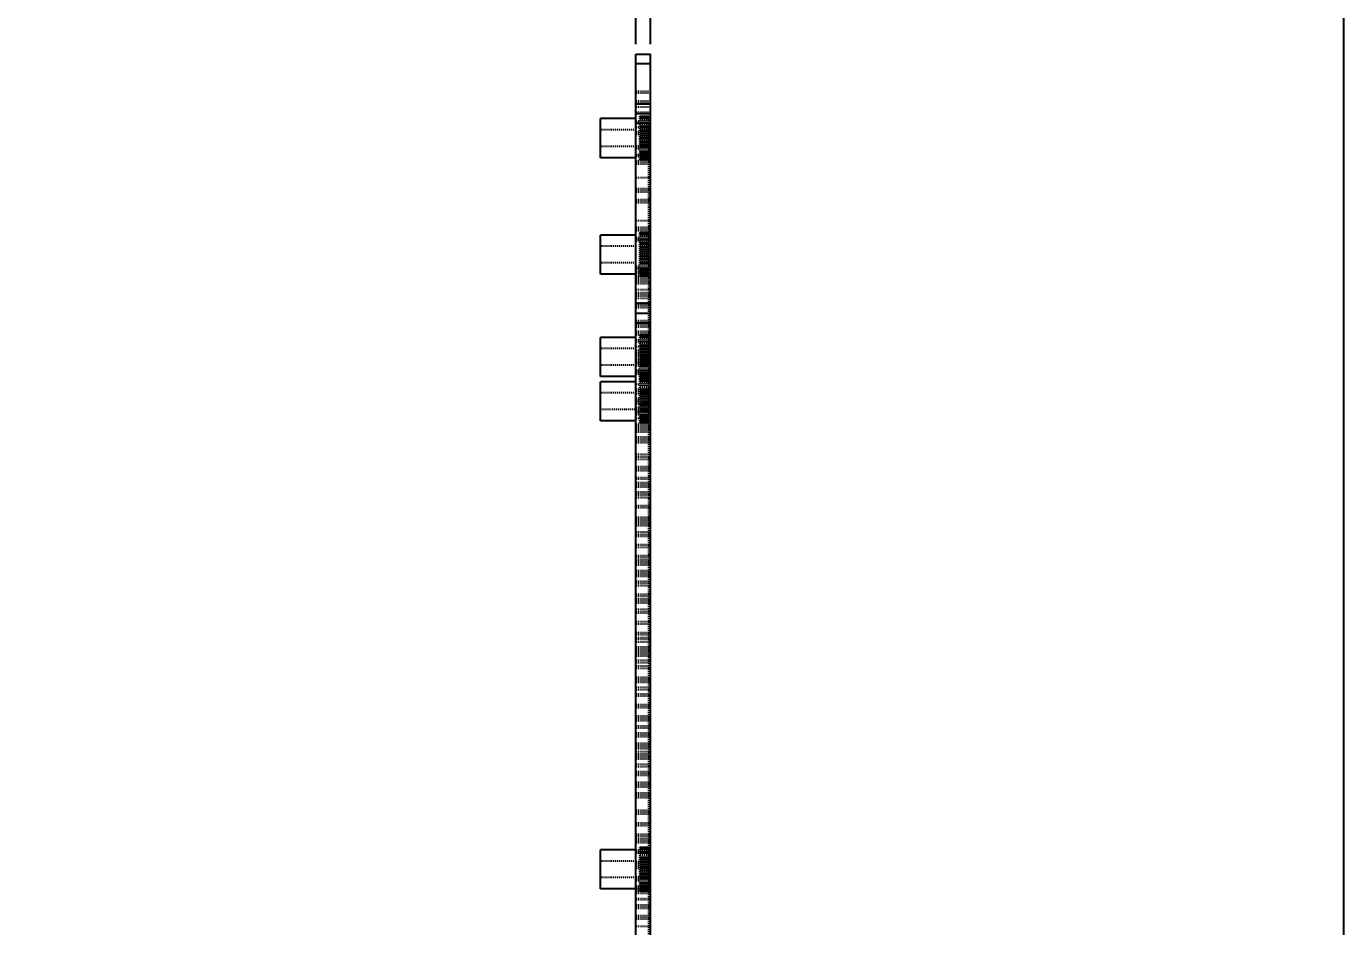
# Model space of a CAD drawing. Header units: inches. Extents: x 3379 to 4133, y -878 to -311.
# Drawn here: x 3998.6 to 4133.3, y -786.5 to -694.4 of the extents above; entities that cross this region are included whole.
import ezdxf

# ---------------------------------------------------------------- set-up
doc = ezdxf.new("R2010")
doc.units = ezdxf.units.IN
doc.header["$LTSCALE"] = 0.909449
doc.header["$MEASUREMENT"] = 0
doc.header["$PDMODE"] = 3
doc.header["$PDSIZE"] = 0.3125
doc.linetypes.add('HIDDEN', pattern=[0.2, 0.1, -0.1])
doc.linetypes.add('PHANTOM', pattern=[0.8, 0.45, -0.05, 0.1, -0.05, 0.1, -0.05])
doc.layers.get('0').update_dxf_attribs({"linetype": 'CONTINUOUS'})
doc.layers.get('Defpoints').update_dxf_attribs({"linetype": 'CONTINUOUS'})
for name, color, linetype in [('DEFAULT_2', 8, 'HIDDEN'), ('DEFAULT_3', 7, 'PHANTOM'), ('标注尺寸', 2, 'CONTINUOUS')]:
    doc.layers.add(name, color=color, linetype=linetype)
doc.styles.get("Standard").update_dxf_attribs({"font": 'txt', "width": 0.8})
doc.dimstyles.get("Standard").update_dxf_attribs({"dimtxt": 6, "dimasz": 4.5, "dimexe": 1, "dimexo": 1, "dimgap": 0.09, "dimtad": 0, "dimzin": 1, "dimdsep": 46, "dimtxsty": 'STANDARD', "dimcen": 0.09, "dimclrd": 5, "dimclre": 5, "dimclrt": 1, "dimadec": 0, "dimazin": 0, "dimtp": 0.01, "dimtm": 0.01, "dimtfac": 1, "dimtofl": 0, "dimtmove": 0, "dimatfit": 3, "dimfxl": 1, "dimtolj": 1, "dimtzin": 4, "dimarcsym": 0})

# ---------------------------------------------------------------- blocks, each defined once
blk = doc.blocks.new('*D72')
at = {"layer": 'Defpoints', "color": 0}
for p in [(4060.88, -687.02), (4060.88, -697.24), (4062.38, -697.24)]:
    blk.add_point(p, dxfattribs=at)
at = {"layer": '标注尺寸', "color": 2, "lineweight": -2}
for p, q in [((4056.38, -687.02), (4051.88, -687.02)), ((4060.88, -696.24), (4060.88, -686.02)), ((4062.38, -696.24), (4062.38, -686.02)), ((4066.88, -687.02), (4071.38, -687.02))]:
    blk.add_line(p, q, dxfattribs=at)
at = {"layer": '标注尺寸', "color": 2}
for points in [[(4056.38, -686.27), (4056.38, -687.77), (4060.88, -687.02)], [(4066.88, -686.27), (4066.88, -687.77), (4062.38, -687.02)]]:
    blk.add_solid(points, dxfattribs=at)
at = {"layer": '标注尺寸', "color": 2, "insert": (4039.03, -687.02), "char_height": 6, "attachment_point": 5}
blk.add_mtext('\\A1;\\A1;{\\fMicrosoft YaHei|b0|i0|c134|p34;\\H1.167x;1.50\\fSimSun|b1|i0|c134|p2;\\H0.6x;\\S+0.05^ -0;}', dxfattribs=at)

msp = doc.modelspace()

# ---------------------------------------------------------------- linework, layer by layer
at = {"color": 7, "linetype": 'Continuous'}
for p, q in [((4060.882, -822.739), (4060.882, -697.239)), ((4060.882, -697.239), (4062.382, -697.239)), ((4062.382, -822.739), (4062.382, -697.239)), ((4062.382, -698.239), (4060.882, -698.239)), ((4060.882, -702.339), (4062.382, -702.339)), ((4057.282, -707.839), (4057.282, -703.839)), ((4060.882, -703.839), (4057.282, -703.839)), ((4062.382, -703.339), (4060.882, -703.339)), ((4062.382, -704.339), (4060.882, -704.339)), ((4060.882, -707.839), (4057.282, -707.839)), ((4057.282, -719.739), (4057.282, -715.739)), ((4060.882, -715.739), (4057.282, -715.739)), ((4060.882, -719.739), (4057.282, -719.739)), ((4060.882, -722.724), (4062.382, -722.724)), ((4060.882, -723.724), (4062.382, -723.724)), ((4060.882, -724.724), (4062.382, -724.724)), ((4057.282, -730.209), (4057.282, -726.209)), ((4060.882, -726.209), (4057.282, -726.209)), ((4060.882, -730.209), (4057.282, -730.209)), ((4057.282, -734.739), (4057.282, -730.739)), ((4060.882, -730.739), (4057.282, -730.739)), ((4060.882, -734.739), (4057.282, -734.739)), ((4060.882, -778.609), (4057.282, -778.609)), ((4057.282, -782.609), (4057.282, -778.609)), ((4060.882, -782.609), (4057.282, -782.609))]:
    msp.add_line(p, q, dxfattribs=at)
at = {"layer": 'DEFAULT_2', "color": 8, "linetype": 'HIDDEN'}
for p, q in [((4060.882, -701.039), (4062.382, -701.039)), ((4062.382, -701.224), (4060.882, -701.224)), ((4062.382, -702.039), (4060.882, -702.039)), ((4062.382, -702.189), (4060.882, -702.189)), ((4062.382, -702.224), (4060.882, -702.224)), ((4062.382, -702.656), (4060.882, -702.656)), ((4062.382, -703.224), (4060.882, -703.224)), ((4060.882, -703.239), (4062.382, -703.239)), ((4060.882, -704.089), (4062.232, -704.085)), ((4061.282, -703.589), (4062.232, -703.589)), ((4061.282, -708.088), (4061.282, -703.59)), ((4062.232, -703.615), (4061.282, -703.615)), ((4062.232, -703.632), (4061.282, -703.632)), ((4062.232, -703.663), (4061.282, -703.663)), ((4061.282, -703.709), (4062.232, -703.709)), ((4062.232, -703.723), (4061.282, -703.723)), ((4061.282, -703.741), (4062.232, -703.741)), ((4062.232, -703.757), (4061.282, -703.757)), ((4061.282, -703.775), (4062.232, -703.775)), ((4062.232, -703.811), (4061.282, -703.811)), ((4062.232, -703.824), (4061.282, -703.824)), ((4062.232, -703.867), (4061.282, -703.867)), ((4062.232, -703.9), (4061.282, -703.9)), ((4062.232, -703.915), (4061.282, -703.915)), ((4062.232, -703.936), (4061.282, -703.936)), ((4062.232, -703.954), (4061.282, -703.954)), ((4061.282, -704.064), (4062.232, -704.064)), ((4061.282, -704.123), (4062.232, -704.123)), ((4061.282, -704.146), (4062.232, -704.146)), ((4061.282, -704.162), (4062.232, -704.162)), ((4062.232, -704.292), (4061.282, -704.292)), ((4062.232, -704.356), (4061.282, -704.356)), ((4062.232, -704.392), (4061.282, -704.392)), ((4062.232, -704.439), (4061.282, -704.439)), ((4061.282, -704.567), (4062.232, -704.567)), ((4062.182, -704.709), (4062.382, -704.509)), ((4062.232, -708.089), (4062.232, -703.591)), ((4060.882, -704.989), (4057.282, -704.989)), ((4060.882, -704.709), (4062.232, -704.705)), ((4062.382, -704.739), (4060.882, -704.739)), ((4062.382, -705.189), (4060.882, -705.189)), ((4060.882, -705.209), (4062.382, -705.209)), ((4062.182, -705.239), (4060.882, -705.239)), ((4060.882, -705.439), (4062.382, -705.439)), ((4062.232, -704.681), (4061.282, -704.681)), ((4061.282, -704.758), (4062.232, -704.758)), ((4062.232, -704.88), (4061.282, -704.88)), ((4061.282, -705.007), (4062.232, -705.007)), ((4062.232, -705.025), (4061.282, -705.025)), ((4062.232, -705.053), (4061.282, -705.053)), ((4062.232, -705.114), (4061.282, -705.114)), ((4061.282, -705.223), (4062.232, -705.223)), ((4062.232, -705.358), (4061.282, -705.358)), ((4061.282, -705.401), (4062.232, -705.401)), ((4061.282, -705.424), (4062.232, -705.424)), ((4061.282, -705.495), (4062.232, -705.495)), ((4062.232, -705.585), (4061.282, -705.585)), ((4061.282, -705.724), (4062.232, -705.724)), ((4062.232, -705.791), (4061.282, -705.791)), ((4062.232, -705.809), (4061.282, -705.809)), ((4062.232, -705.869), (4061.282, -705.869)), ((4062.232, -705.886), (4061.282, -705.886)), ((4062.182, -704.709), (4062.182, -814.965)), ((4062.182, -705.229), (4062.382, -705.029)), ((4060.882, -706.689), (4057.282, -706.689)), ((4062.182, -706.639), (4060.882, -706.639)), ((4062.182, -706.709), (4060.882, -706.709)), ((4060.882, -706.839), (4062.382, -706.839)), ((4060.882, -706.909), (4062.382, -706.909)), ((4061.282, -705.954), (4062.232, -705.954)), ((4062.232, -706.093), (4061.282, -706.093)), ((4061.282, -706.194), (4062.232, -706.194)), ((4061.282, -706.253), (4062.232, -706.253)), ((4061.282, -706.276), (4062.232, -706.276)), ((4062.232, -706.32), (4061.282, -706.32)), ((4061.282, -706.455), (4062.232, -706.455)), ((4062.232, -706.568), (4061.282, -706.568)), ((4062.232, -706.625), (4061.282, -706.625)), ((4062.232, -706.653), (4061.282, -706.653)), ((4061.282, -706.671), (4062.232, -706.671)), ((4062.232, -706.797), (4061.282, -706.797)), ((4061.282, -706.922), (4062.232, -706.922)), ((4061.282, -706.973), (4062.232, -706.973)), ((4061.282, -707.005), (4062.232, -707.005)), ((4061.282, -707.111), (4062.232, -707.111)), ((4062.232, -707.248), (4061.282, -707.248)), ((4062.182, -706.639), (4062.382, -706.439)), ((4062.182, -706.709), (4062.382, -706.509)), ((4060.882, -707.509), (4062.382, -707.509)), ((4062.232, -707.593), (4060.882, -707.589)), ((4062.182, -707.709), (4060.882, -707.709)), ((4060.882, -708.157), (4062.182, -708.157)), ((4060.882, -708.189), (4062.382, -708.189)), ((4062.182, -708.311), (4060.882, -708.311)), ((4060.882, -708.465), (4062.182, -708.465)), ((4061.282, -707.287), (4062.232, -707.287)), ((4062.232, -707.321), (4061.282, -707.321)), ((4062.232, -707.386), (4061.282, -707.386)), ((4062.232, -707.534), (4061.282, -707.534)), ((4061.282, -707.556), (4062.232, -707.556)), ((4061.282, -707.614), (4062.232, -707.614)), ((4061.282, -707.729), (4062.232, -707.729)), ((4062.232, -707.742), (4061.282, -707.742)), ((4062.232, -707.772), (4061.282, -707.772)), ((4062.232, -707.788), (4061.282, -707.788)), ((4062.232, -707.811), (4061.282, -707.811)), ((4062.232, -707.854), (4061.282, -707.854)), ((4062.232, -707.867), (4061.282, -707.867)), ((4061.282, -707.903), (4062.232, -707.903)), ((4062.232, -707.92), (4061.282, -707.92)), ((4061.282, -707.936), (4062.232, -707.936)), ((4062.232, -707.955), (4061.282, -707.955)), ((4061.282, -707.969), (4062.232, -707.969)), ((4062.232, -708.025), (4061.282, -708.025)), ((4062.232, -708.048), (4061.282, -708.048)), ((4062.232, -708.062), (4061.282, -708.062)), ((4061.282, -708.088), (4062.232, -708.088)), ((4062.182, -707.709), (4062.382, -707.509)), ((4062.182, -708.153), (4062.382, -707.953)), ((4062.382, -707.961), (4062.182, -708.157)), ((4062.182, -708.306), (4062.382, -708.106)), ((4062.382, -708.115), (4062.182, -708.311)), ((4062.382, -708.269), (4062.182, -708.311)), ((4062.382, -708.424), (4062.182, -708.465)), ((4062.182, -709.886), (4060.882, -709.886)), ((4062.382, -709.686), (4062.182, -709.886)), ((4060.882, -710.986), (4062.182, -710.987)), ((4062.182, -711.121), (4060.882, -711.122)), ((4060.882, -711.224), (4062.182, -711.224)), ((4062.382, -710.791), (4062.182, -710.987)), ((4062.382, -710.926), (4062.182, -711.121)), ((4062.382, -711.266), (4062.182, -711.224)), ((4062.182, -711.359), (4060.882, -711.359)), ((4060.882, -712.121), (4062.182, -712.121)), ((4062.182, -712.249), (4060.882, -712.249)), ((4062.182, -712.275), (4060.882, -712.275)), ((4060.882, -712.403), (4062.182, -712.403)), ((4062.382, -711.4), (4062.182, -711.359)), ((4062.182, -712.117), (4062.382, -711.917)), ((4062.382, -711.926), (4062.182, -712.121)), ((4062.182, -712.244), (4062.382, -712.044)), ((4062.382, -712.053), (4062.182, -712.249)), ((4062.382, -712.234), (4062.182, -712.275)), ((4062.382, -712.361), (4062.182, -712.403)), ((4062.182, -714.286), (4060.882, -714.286)), ((4060.882, -714.95), (4062.182, -714.951)), ((4062.182, -715.059), (4060.882, -715.06)), ((4060.882, -715.188), (4062.182, -715.188)), ((4062.182, -715.297), (4060.882, -715.297)), ((4062.382, -714.486), (4062.182, -714.286)), ((4062.382, -714.755), (4062.182, -714.951)), ((4062.382, -714.864), (4062.182, -715.059)), ((4062.382, -715.23), (4062.182, -715.188)), ((4062.382, -715.338), (4062.182, -715.297)), ((4060.882, -715.989), (4062.232, -715.985)), ((4060.882, -716.085), (4062.182, -716.085)), ((4062.232, -716.192), (4060.882, -716.186)), ((4062.182, -716.239), (4060.882, -716.239)), ((4062.232, -716.339), (4060.882, -716.341)), ((4061.282, -715.489), (4062.232, -715.489)), ((4061.282, -719.988), (4061.282, -715.49)), ((4062.232, -715.515), (4061.282, -715.515)), ((4062.232, -715.532), (4061.282, -715.532)), ((4062.232, -715.563), (4061.282, -715.563)), ((4061.282, -715.609), (4062.232, -715.609)), ((4062.232, -715.623), (4061.282, -715.623)), ((4061.282, -715.641), (4062.232, -715.641)), ((4062.232, -715.657), (4061.282, -715.657)), ((4061.282, -715.675), (4062.232, -715.675)), ((4062.232, -715.711), (4061.282, -715.711)), ((4062.232, -715.724), (4061.282, -715.724)), ((4062.232, -715.767), (4061.282, -715.767)), ((4062.232, -715.8), (4061.282, -715.8)), ((4062.232, -715.815), (4061.282, -715.815)), ((4062.232, -715.836), (4061.282, -715.836)), ((4062.232, -715.854), (4061.282, -715.854)), ((4061.282, -715.964), (4062.232, -715.964)), ((4061.282, -716.023), (4062.232, -716.023)), ((4061.282, -716.046), (4062.232, -716.046)), ((4061.282, -716.062), (4062.232, -716.062)), ((4062.232, -716.256), (4061.282, -716.256)), ((4062.232, -716.292), (4061.282, -716.292)), ((4061.282, -716.467), (4062.232, -716.467)), ((4062.232, -716.581), (4061.282, -716.581)), ((4061.282, -716.605), (4062.232, -716.605)), ((4061.282, -716.658), (4062.232, -716.658)), ((4062.182, -716.081), (4062.382, -715.881)), ((4062.382, -715.89), (4062.182, -716.085)), ((4062.182, -716.182), (4062.382, -715.982)), ((4062.382, -715.991), (4062.182, -716.186)), ((4062.382, -716.198), (4062.182, -716.239)), ((4062.382, -716.299), (4062.182, -716.341)), ((4062.232, -719.989), (4062.232, -715.491)), ((4060.882, -716.889), (4057.282, -716.889)), ((4062.232, -716.78), (4061.282, -716.78)), ((4061.282, -716.907), (4062.232, -716.907)), ((4062.232, -716.925), (4061.282, -716.925)), ((4062.232, -716.953), (4061.282, -716.953)), ((4062.232, -717.014), (4061.282, -717.014)), ((4061.282, -717.123), (4062.232, -717.123)), ((4062.232, -717.258), (4061.282, -717.258)), ((4061.282, -717.301), (4062.232, -717.301)), ((4061.282, -717.324), (4062.232, -717.324)), ((4061.282, -717.395), (4062.232, -717.395)), ((4062.232, -717.485), (4061.282, -717.485)), ((4061.282, -717.624), (4062.232, -717.624)), ((4062.232, -717.691), (4061.282, -717.691)), ((4062.232, -717.709), (4061.282, -717.709)), ((4062.232, -717.769), (4061.282, -717.769)), ((4062.232, -717.786), (4061.282, -717.786)), ((4061.282, -717.854), (4062.232, -717.854)), ((4062.232, -717.993), (4061.282, -717.993)), ((4060.882, -718.589), (4057.282, -718.589)), ((4060.882, -718.915), (4062.232, -718.905)), ((4062.182, -718.997), (4060.882, -718.998)), ((4060.882, -719.039), (4062.382, -719.039)), ((4062.232, -719.148), (4060.882, -719.153)), ((4060.882, -719.239), (4062.182, -719.239)), ((4061.282, -718.094), (4062.232, -718.094)), ((4061.282, -718.153), (4062.232, -718.153)), ((4061.282, -718.176), (4062.232, -718.176)), ((4062.232, -718.22), (4061.282, -718.22)), ((4061.282, -718.355), (4062.232, -718.355)), ((4062.232, -718.468), (4061.282, -718.468)), ((4062.232, -718.525), (4061.282, -718.525)), ((4062.232, -718.553), (4061.282, -718.553)), ((4061.282, -718.571), (4062.232, -718.571)), ((4062.232, -718.697), (4061.282, -718.697)), ((4061.282, -718.822), (4062.232, -718.822)), ((4061.282, -718.873), (4062.232, -718.873)), ((4061.282, -719.011), (4062.232, -719.011)), ((4061.282, -719.187), (4062.232, -719.187)), ((4062.232, -719.221), (4061.282, -719.221)), ((4062.232, -719.286), (4061.282, -719.286)), ((4062.382, -718.72), (4062.182, -718.915)), ((4062.382, -718.801), (4062.182, -718.997)), ((4062.382, -719.194), (4062.182, -719.153)), ((4062.382, -719.276), (4062.182, -719.235)), ((4062.182, -719.239), (4062.382, -719.439)), ((4062.232, -719.493), (4060.882, -719.489)), ((4062.232, -719.711), (4060.882, -719.709)), ((4060.882, -719.909), (4062.382, -719.909)), ((4060.882, -720.049), (4062.182, -720.049)), ((4062.182, -720.124), (4060.882, -720.124)), ((4062.182, -720.203), (4060.882, -720.203)), ((4060.882, -720.279), (4062.182, -720.279)), ((4060.882, -720.439), (4062.382, -720.439)), ((4060.882, -720.509), (4062.382, -720.509)), ((4060.882, -720.639), (4062.182, -720.639)), ((4060.882, -720.709), (4062.182, -720.709)), ((4061.282, -719.416), (4062.232, -719.416)), ((4062.232, -719.434), (4061.282, -719.434)), ((4061.282, -719.456), (4062.232, -719.456)), ((4061.282, -719.514), (4062.232, -719.514)), ((4061.282, -719.629), (4062.232, -719.629)), ((4062.232, -719.642), (4061.282, -719.642)), ((4062.232, -719.672), (4061.282, -719.672)), ((4062.232, -719.688), (4061.282, -719.688)), ((4062.232, -719.754), (4061.282, -719.754)), ((4062.232, -719.767), (4061.282, -719.767)), ((4061.282, -719.803), (4062.232, -719.803)), ((4062.232, -719.82), (4061.282, -719.82)), ((4061.282, -719.836), (4062.232, -719.836)), ((4062.232, -719.855), (4061.282, -719.855)), ((4061.282, -719.869), (4062.232, -719.869)), ((4062.232, -719.925), (4061.282, -719.925)), ((4062.232, -719.948), (4061.282, -719.948)), ((4062.232, -719.962), (4061.282, -719.962)), ((4061.282, -719.988), (4062.232, -719.988)), ((4062.182, -719.709), (4062.382, -719.909)), ((4062.182, -720.045), (4062.382, -719.845)), ((4062.382, -719.854), (4062.182, -720.049)), ((4062.182, -720.12), (4062.382, -719.92)), ((4062.382, -719.929), (4062.182, -720.124)), ((4062.382, -720.162), (4062.182, -720.203)), ((4062.382, -720.237), (4062.182, -720.279)), ((4062.182, -720.639), (4062.382, -720.839)), ((4062.182, -720.709), (4062.382, -720.909)), ((4060.882, -721.317), (4062.182, -721.317)), ((4060.882, -721.613), (4062.182, -721.613)), ((4062.182, -721.771), (4060.882, -721.771)), ((4060.882, -721.851), (4062.182, -721.851)), ((4062.182, -722.009), (4060.882, -722.008)), ((4062.182, -721.317), (4062.382, -721.117)), ((4062.382, -721.572), (4062.182, -721.613)), ((4062.382, -721.73), (4062.182, -721.771)), ((4062.382, -722.046), (4062.182, -721.851)), ((4062.382, -722.204), (4062.182, -722.009)), ((4060.882, -722.209), (4062.382, -722.209)), ((4062.182, -722.709), (4060.882, -722.709)), ((4060.882, -722.879), (4062.182, -722.879)), ((4062.182, -722.935), (4060.882, -722.936)), ((4060.882, -723.117), (4062.182, -723.117)), ((4062.182, -723.173), (4060.882, -723.173)), ((4062.382, -722.684), (4062.182, -722.879)), ((4062.182, -722.709), (4062.382, -722.909)), ((4062.382, -722.739), (4062.182, -722.935)), ((4062.382, -723.158), (4062.182, -723.117)), ((4062.382, -723.214), (4062.182, -723.173)), ((4062.182, -724.527), (4060.882, -724.527)), ((4060.882, -724.665), (4062.182, -724.665)), ((4060.882, -724.685), (4062.182, -724.685)), ((4060.882, -724.699), (4062.182, -724.699)), ((4062.182, -724.694), (4062.382, -724.494)), ((4062.382, -724.503), (4062.182, -724.699)), ((4062.382, -724.568), (4062.182, -724.527)), ((4062.382, -724.707), (4062.182, -724.665)), ((4062.382, -724.876), (4062.182, -724.681)), ((4062.182, -724.685), (4062.382, -724.885)), ((4062.182, -724.981), (4062.382, -724.781)), ((4060.882, -724.824), (4062.182, -724.824)), ((4062.182, -724.853), (4060.882, -724.853)), ((4062.182, -724.985), (4060.882, -724.985)), ((4060.882, -725.14), (4062.182, -725.14)), ((4060.882, -725.577), (4062.182, -725.577)), ((4062.182, -725.689), (4060.882, -725.689)), ((4062.182, -725.709), (4060.882, -725.709)), ((4062.182, -725.759), (4060.882, -725.759)), ((4060.882, -725.815), (4062.182, -725.815)), ((4060.882, -725.889), (4062.382, -725.889)), ((4062.182, -725.947), (4060.882, -725.946)), ((4062.382, -725.959), (4060.882, -725.959)), ((4061.282, -730.458), (4061.282, -725.96)), ((4062.232, -725.985), (4061.282, -725.985)), ((4062.232, -726.002), (4061.282, -726.002)), ((4062.232, -726.033), (4061.282, -726.033)), ((4061.282, -726.079), (4062.232, -726.079)), ((4062.232, -726.093), (4061.282, -726.093)), ((4061.282, -726.111), (4062.232, -726.111)), ((4062.232, -726.127), (4061.282, -726.127)), ((4062.382, -724.79), (4062.182, -724.985)), ((4062.382, -724.811), (4062.182, -724.853)), ((4062.382, -725.015), (4062.182, -724.82)), ((4062.182, -724.824), (4062.382, -725.024)), ((4062.382, -725.098), (4062.182, -725.14)), ((4062.182, -725.689), (4062.382, -725.489)), ((4062.382, -725.536), (4062.182, -725.577)), ((4062.382, -725.559), (4062.182, -725.759)), ((4062.382, -725.668), (4062.182, -725.709)), ((4062.382, -726.01), (4062.182, -725.815)), ((4062.182, -725.817), (4062.382, -726.017)), ((4062.382, -726.142), (4062.182, -725.947)), ((4062.232, -730.459), (4062.232, -725.961)), ((4060.882, -727.359), (4057.282, -727.359)), ((4060.882, -726.459), (4062.232, -726.455)), ((4062.182, -726.679), (4060.882, -726.679)), ((4062.382, -727.179), (4060.882, -727.179)), ((4061.282, -726.145), (4062.232, -726.145)), ((4062.232, -726.181), (4061.282, -726.181)), ((4062.232, -726.194), (4061.282, -726.194)), ((4062.232, -726.237), (4061.282, -726.237)), ((4062.232, -726.27), (4061.282, -726.27)), ((4062.232, -726.285), (4061.282, -726.285)), ((4062.232, -726.306), (4061.282, -726.306)), ((4062.232, -726.324), (4061.282, -726.324)), ((4061.282, -726.434), (4062.232, -726.434)), ((4061.282, -726.493), (4062.232, -726.493)), ((4061.282, -726.516), (4062.232, -726.516)), ((4061.282, -726.532), (4062.232, -726.532)), ((4062.232, -726.662), (4061.282, -726.662)), ((4062.232, -726.726), (4061.282, -726.726)), ((4062.232, -726.762), (4061.282, -726.762)), ((4062.232, -726.809), (4061.282, -726.809)), ((4061.282, -726.937), (4062.232, -726.937)), ((4062.232, -727.051), (4061.282, -727.051)), ((4061.282, -727.075), (4062.232, -727.075)), ((4061.282, -727.128), (4062.232, -727.128)), ((4062.232, -727.25), (4061.282, -727.25)), ((4061.282, -727.377), (4062.232, -727.377)), ((4062.232, -727.395), (4061.282, -727.395)), ((4062.232, -727.423), (4061.282, -727.423)), ((4062.382, -726.479), (4062.182, -726.679)), ((4062.382, -727.333), (4062.182, -727.528)), ((4060.882, -727.528), (4062.182, -727.528)), ((4060.882, -727.766), (4062.232, -727.771)), ((4060.882, -727.797), (4062.232, -727.794)), ((4062.182, -728.034), (4060.882, -728.034)), ((4062.182, -728.209), (4060.882, -728.209)), ((4060.882, -728.409), (4062.382, -728.409)), ((4062.182, -728.491), (4060.882, -728.491)), ((4060.882, -728.603), (4062.182, -728.603)), ((4060.882, -728.649), (4062.232, -728.646)), ((4060.882, -728.663), (4062.182, -728.663)), ((4060.882, -728.762), (4062.182, -728.762)), ((4062.232, -728.825), (4060.882, -728.817)), ((4062.232, -727.484), (4061.282, -727.484)), ((4061.282, -727.593), (4062.232, -727.593)), ((4062.232, -727.728), (4061.282, -727.728)), ((4061.282, -727.865), (4062.232, -727.865)), ((4062.232, -727.955), (4061.282, -727.955)), ((4061.282, -728.094), (4062.232, -728.094)), ((4062.232, -728.161), (4061.282, -728.161)), ((4062.232, -728.179), (4061.282, -728.179)), ((4062.232, -728.239), (4061.282, -728.239)), ((4062.232, -728.256), (4061.282, -728.256)), ((4061.282, -728.324), (4062.232, -728.324)), ((4062.232, -728.463), (4061.282, -728.463)), ((4061.282, -728.564), (4062.232, -728.564)), ((4061.282, -728.623), (4062.232, -728.623)), ((4062.232, -728.69), (4061.282, -728.69)), ((4062.382, -727.6), (4062.182, -727.796)), ((4062.382, -727.808), (4062.182, -727.766)), ((4062.182, -728.209), (4062.382, -728.009)), ((4062.382, -728.075), (4062.182, -728.034)), ((4062.182, -728.658), (4062.382, -728.458)), ((4062.382, -728.467), (4062.182, -728.663)), ((4062.382, -728.532), (4062.182, -728.491)), ((4062.382, -728.644), (4062.182, -728.603)), ((4062.382, -728.84), (4062.182, -728.645)), ((4062.182, -728.649), (4062.382, -728.849)), ((4062.182, -728.919), (4062.382, -728.719)), ((4062.382, -728.728), (4062.182, -728.923)), ((4062.382, -728.953), (4062.182, -728.757)), ((4062.182, -728.762), (4062.382, -728.962)), ((4062.382, -728.775), (4062.182, -728.817)), ((4060.882, -729.059), (4057.282, -729.059)), ((4062.182, -728.923), (4060.882, -728.923)), ((4060.882, -729.078), (4062.182, -729.078)), ((4060.882, -729.542), (4062.182, -729.542)), ((4062.232, -729.657), (4060.882, -729.647)), ((4060.882, -729.78), (4062.182, -729.779)), ((4062.232, -729.886), (4060.882, -729.884)), ((4062.232, -729.963), (4060.882, -729.959)), ((4062.232, -728.938), (4061.282, -728.938)), ((4062.232, -728.995), (4061.282, -728.995)), ((4062.232, -729.023), (4061.282, -729.023)), ((4061.282, -729.041), (4062.232, -729.041)), ((4062.232, -729.167), (4061.282, -729.167)), ((4061.282, -729.292), (4062.232, -729.292)), ((4061.282, -729.343), (4062.232, -729.343)), ((4061.282, -729.375), (4062.232, -729.375)), ((4061.282, -729.481), (4062.232, -729.481)), ((4062.232, -729.618), (4061.282, -729.618)), ((4062.232, -729.691), (4061.282, -729.691)), ((4062.232, -729.756), (4061.282, -729.756)), ((4062.232, -729.904), (4061.282, -729.904)), ((4061.282, -729.926), (4062.232, -729.926)), ((4061.282, -729.984), (4062.232, -729.984)), ((4061.282, -730.099), (4062.232, -730.099)), ((4062.232, -730.112), (4061.282, -730.112)), ((4062.232, -730.142), (4061.282, -730.142)), ((4062.232, -730.158), (4061.282, -730.158)), ((4062.382, -729.036), (4062.182, -729.078)), ((4062.382, -729.5), (4062.182, -729.542)), ((4062.382, -729.606), (4062.182, -729.647)), ((4062.382, -729.975), (4062.182, -729.779)), ((4062.382, -730.08), (4062.182, -729.885)), ((4060.882, -730.989), (4062.232, -730.985)), ((4060.882, -731.492), (4062.182, -731.493)), ((4062.232, -730.181), (4061.282, -730.181)), ((4062.232, -730.224), (4061.282, -730.224)), ((4062.232, -730.237), (4061.282, -730.237)), ((4061.282, -730.273), (4062.232, -730.273)), ((4062.232, -730.29), (4061.282, -730.29)), ((4061.282, -730.306), (4062.232, -730.306)), ((4062.232, -730.325), (4061.282, -730.325)), ((4061.282, -730.339), (4062.232, -730.339)), ((4062.232, -730.395), (4061.282, -730.395)), ((4062.232, -730.418), (4061.282, -730.418)), ((4062.232, -730.432), (4061.282, -730.432)), ((4061.282, -730.458), (4062.232, -730.458)), ((4061.282, -730.489), (4062.232, -730.489)), ((4061.282, -734.988), (4061.282, -730.49)), ((4062.232, -730.515), (4061.282, -730.515)), ((4062.232, -730.532), (4061.282, -730.532)), ((4062.232, -730.563), (4061.282, -730.563)), ((4061.282, -730.609), (4062.232, -730.609)), ((4062.232, -730.623), (4061.282, -730.623)), ((4061.282, -730.641), (4062.232, -730.641)), ((4062.232, -730.657), (4061.282, -730.657)), ((4061.282, -730.675), (4062.232, -730.675)), ((4062.232, -730.711), (4061.282, -730.711)), ((4062.232, -730.724), (4061.282, -730.724)), ((4062.232, -730.767), (4061.282, -730.767)), ((4062.232, -730.8), (4061.282, -730.8)), ((4062.232, -730.815), (4061.282, -730.815)), ((4062.232, -730.836), (4061.282, -730.836)), ((4062.232, -730.854), (4061.282, -730.854)), ((4061.282, -730.964), (4062.232, -730.964)), ((4061.282, -731.023), (4062.232, -731.023)), ((4061.282, -731.046), (4062.232, -731.046)), ((4061.282, -731.062), (4062.232, -731.062)), ((4062.232, -731.192), (4061.282, -731.192)), ((4062.232, -731.256), (4061.282, -731.256)), ((4062.232, -731.292), (4061.282, -731.292)), ((4062.232, -731.339), (4061.282, -731.339)), ((4061.282, -731.467), (4062.232, -731.467)), ((4062.382, -731.297), (4062.182, -731.493)), ((4062.232, -734.989), (4062.232, -730.491)), ((4060.882, -731.889), (4057.282, -731.889)), ((4062.182, -731.734), (4060.882, -731.734)), ((4062.182, -731.972), (4060.882, -731.972)), ((4062.182, -732.455), (4060.882, -732.455)), ((4060.882, -732.541), (4062.182, -732.541)), ((4060.882, -732.613), (4062.182, -732.613)), ((4060.882, -732.627), (4062.232, -732.624)), ((4060.882, -732.7), (4062.232, -732.709)), ((4062.232, -732.786), (4060.882, -732.781)), ((4060.882, -732.861), (4062.232, -732.854)), ((4062.232, -731.581), (4061.282, -731.581)), ((4061.282, -731.605), (4062.232, -731.605)), ((4061.282, -731.658), (4062.232, -731.658)), ((4062.232, -731.78), (4061.282, -731.78)), ((4061.282, -731.907), (4062.232, -731.907)), ((4062.232, -731.925), (4061.282, -731.925)), ((4062.232, -731.953), (4061.282, -731.953)), ((4062.232, -732.014), (4061.282, -732.014)), ((4061.282, -732.123), (4062.232, -732.123)), ((4062.232, -732.258), (4061.282, -732.258)), ((4061.282, -732.301), (4062.232, -732.301)), ((4061.282, -732.324), (4062.232, -732.324)), ((4061.282, -732.395), (4062.232, -732.395)), ((4062.232, -732.485), (4061.282, -732.485)), ((4062.232, -732.769), (4061.282, -732.769)), ((4062.382, -731.538), (4062.182, -731.734)), ((4062.382, -731.772), (4062.182, -731.73)), ((4062.382, -732.013), (4062.182, -731.972)), ((4062.182, -732.623), (4062.382, -732.423)), ((4062.382, -732.431), (4062.182, -732.627)), ((4062.382, -732.496), (4062.182, -732.455)), ((4062.382, -732.582), (4062.182, -732.541)), ((4062.382, -732.805), (4062.182, -732.609)), ((4062.182, -732.613), (4062.382, -732.813)), ((4062.182, -732.857), (4062.382, -732.657)), ((4062.382, -732.666), (4062.182, -732.861)), ((4062.382, -732.891), (4062.182, -732.695)), ((4062.182, -732.7), (4062.382, -732.9)), ((4062.382, -732.739), (4062.182, -732.781)), ((4062.182, -733.585), (4057.282, -733.589)), ((4060.882, -733.016), (4062.182, -733.016)), ((4062.382, -733.379), (4060.882, -733.379)), ((4060.882, -733.506), (4062.182, -733.506)), ((4060.882, -733.744), (4062.182, -733.743)), ((4062.232, -733.822), (4060.882, -733.822)), ((4060.882, -733.879), (4062.232, -733.873)), ((4060.882, -734.079), (4062.382, -734.079)), ((4062.232, -732.993), (4061.282, -732.993)), ((4061.282, -733.094), (4062.232, -733.094)), ((4061.282, -733.153), (4062.232, -733.153)), ((4061.282, -733.176), (4062.232, -733.176)), ((4062.232, -733.22), (4061.282, -733.22)), ((4061.282, -733.355), (4062.232, -733.355)), ((4062.232, -733.468), (4061.282, -733.468)), ((4062.232, -733.525), (4061.282, -733.525)), ((4062.232, -733.553), (4061.282, -733.553)), ((4061.282, -733.571), (4062.232, -733.571)), ((4062.232, -733.697), (4061.282, -733.697)), ((4061.282, -733.905), (4062.232, -733.905)), ((4061.282, -734.011), (4062.232, -734.011)), ((4062.232, -734.148), (4061.282, -734.148)), ((4061.282, -734.187), (4062.232, -734.187)), ((4062.382, -732.974), (4062.182, -733.016)), ((4062.382, -733.464), (4062.182, -733.506)), ((4062.382, -733.544), (4062.182, -733.585)), ((4062.382, -733.939), (4062.182, -733.743)), ((4062.382, -734.018), (4062.182, -733.823)), ((4062.382, -734.079), (4062.182, -733.879)), ((4062.232, -734.493), (4060.882, -734.489)), ((4060.882, -735.079), (4062.382, -735.079)), ((4062.182, -735.279), (4060.882, -735.279)), ((4060.882, -735.456), (4062.182, -735.457)), ((4062.382, -735.479), (4060.882, -735.479)), ((4062.232, -734.221), (4061.282, -734.221)), ((4062.232, -734.286), (4061.282, -734.286)), ((4061.282, -734.416), (4062.232, -734.416)), ((4062.232, -734.434), (4061.282, -734.434)), ((4061.282, -734.456), (4062.232, -734.456)), ((4061.282, -734.514), (4062.232, -734.514)), ((4061.282, -734.629), (4062.232, -734.629)), ((4062.232, -734.642), (4061.282, -734.642)), ((4062.232, -734.672), (4061.282, -734.672)), ((4062.232, -734.688), (4061.282, -734.688)), ((4062.232, -734.711), (4061.282, -734.711)), ((4062.232, -734.754), (4061.282, -734.754)), ((4062.232, -734.767), (4061.282, -734.767)), ((4061.282, -734.803), (4062.232, -734.803)), ((4062.232, -734.82), (4061.282, -734.82)), ((4061.282, -734.836), (4062.232, -734.836)), ((4062.232, -734.855), (4061.282, -734.855)), ((4061.282, -734.869), (4062.232, -734.869)), ((4062.232, -734.925), (4061.282, -734.925)), ((4062.232, -734.948), (4061.282, -734.948)), ((4062.232, -734.962), (4061.282, -734.962)), ((4061.282, -734.988), (4062.232, -734.988)), ((4062.382, -735.079), (4062.182, -735.279)), ((4062.382, -735.261), (4062.182, -735.457)), ((4062.382, -735.476), (4062.182, -735.672)), ((4062.182, -735.672), (4060.882, -735.672)), ((4060.882, -735.694), (4062.182, -735.694)), ((4062.182, -735.91), (4060.882, -735.91)), ((4062.182, -736.419), (4060.882, -736.419)), ((4060.882, -736.479), (4062.182, -736.479)), ((4060.882, -736.577), (4062.182, -736.577)), ((4060.882, -736.591), (4062.182, -736.591)), ((4060.882, -736.638), (4062.182, -736.638)), ((4062.182, -736.745), (4060.882, -736.745)), ((4062.182, -736.799), (4060.882, -736.799)), ((4062.382, -735.736), (4062.182, -735.694)), ((4062.382, -735.951), (4062.182, -735.91)), ((4062.182, -736.587), (4062.382, -736.387)), ((4062.382, -736.395), (4062.182, -736.591)), ((4062.382, -736.461), (4062.182, -736.419)), ((4062.382, -736.52), (4062.182, -736.479)), ((4062.382, -736.769), (4062.182, -736.573)), ((4062.182, -736.577), (4062.382, -736.777)), ((4062.182, -736.795), (4062.382, -736.595)), ((4062.382, -736.603), (4062.182, -736.799)), ((4062.382, -736.829), (4062.182, -736.633)), ((4062.182, -736.638), (4062.382, -736.838)), ((4062.382, -736.703), (4062.182, -736.745)), ((4062.382, -736.912), (4062.182, -736.953)), ((4060.882, -736.953), (4062.182, -736.953)), ((4060.882, -738.155), (4062.182, -738.155)), ((4062.382, -738.113), (4062.182, -738.155)), ((4060.882, -738.393), (4062.182, -738.392)), ((4062.182, -738.446), (4060.882, -738.446)), ((4062.182, -738.684), (4060.882, -738.683)), ((4060.882, -739.42), (4062.182, -739.421)), ((4060.882, -739.489), (4062.382, -739.489)), ((4062.382, -739.559), (4060.882, -739.559)), ((4062.382, -738.588), (4062.182, -738.392)), ((4062.382, -738.405), (4062.182, -738.446)), ((4062.382, -738.879), (4062.182, -738.684)), ((4062.382, -739.225), (4062.182, -739.421)), ((4062.382, -739.414), (4062.182, -739.61)), ((4062.182, -739.61), (4060.882, -739.61)), ((4060.882, -739.658), (4062.182, -739.658)), ((4060.882, -739.689), (4062.182, -739.689)), ((4062.182, -739.759), (4060.882, -739.759)), ((4062.182, -739.847), (4060.882, -739.847)), ((4060.882, -740.555), (4062.182, -740.555)), ((4062.182, -740.709), (4060.882, -740.709)), ((4062.382, -739.7), (4062.182, -739.658)), ((4062.182, -739.689), (4062.382, -739.889)), ((4062.382, -739.959), (4062.182, -739.759)), ((4062.382, -739.889), (4062.182, -739.847)), ((4062.182, -740.551), (4062.382, -740.351)), ((4062.382, -740.36), (4062.182, -740.555)), ((4062.382, -740.668), (4062.182, -740.709)), ((4062.182, -741.068), (4060.882, -741.068)), ((4060.882, -741.227), (4062.182, -741.227)), ((4060.882, -741.34), (4062.182, -741.34)), ((4060.882, -741.499), (4062.182, -741.499)), ((4060.882, -742.009), (4062.382, -742.009)), ((4060.882, -742.119), (4062.182, -742.119)), ((4060.882, -742.209), (4062.182, -742.209)), ((4062.382, -741.11), (4062.182, -741.068)), ((4062.382, -741.418), (4062.182, -741.222)), ((4062.182, -741.227), (4062.382, -741.427)), ((4062.382, -741.381), (4062.182, -741.34)), ((4062.382, -741.69), (4062.182, -741.494)), ((4062.182, -741.499), (4062.382, -741.699)), ((4062.382, -742.077), (4062.182, -742.119)), ((4062.182, -742.209), (4062.382, -742.409)), ((4060.882, -742.357), (4062.182, -742.357)), ((4062.182, -742.384), (4060.882, -742.384)), ((4062.182, -742.621), (4060.882, -742.621)), ((4060.882, -743.385), (4062.182, -743.385)), ((4060.882, -743.623), (4062.182, -743.623)), ((4062.382, -742.342), (4062.182, -742.384)), ((4062.382, -742.552), (4062.182, -742.357)), ((4062.382, -742.817), (4062.182, -742.621)), ((4062.382, -743.19), (4062.182, -743.385)), ((4062.382, -743.664), (4062.182, -743.623)), ((4062.182, -744.616), (4060.882, -744.616)), ((4062.182, -744.739), (4060.882, -744.739)), ((4060.882, -744.77), (4062.182, -744.77)), ((4062.182, -744.809), (4060.882, -744.809)), ((4060.882, -744.939), (4062.382, -744.939)), ((4062.182, -744.612), (4062.382, -744.412)), ((4062.382, -744.42), (4062.182, -744.616)), ((4062.182, -744.739), (4062.382, -744.539)), ((4062.382, -744.609), (4062.182, -744.809)), ((4062.382, -744.729), (4062.182, -744.77)), ((4062.382, -745.009), (4060.882, -745.009)), ((4062.182, -745.032), (4060.882, -745.032)), ((4060.882, -745.191), (4062.182, -745.191)), ((4060.882, -745.278), (4062.182, -745.278)), ((4060.882, -745.437), (4062.182, -745.437)), ((4060.882, -746.083), (4062.182, -746.083)), ((4060.882, -746.321), (4062.182, -746.321)), ((4060.882, -746.336), (4062.182, -746.336)), ((4062.382, -745.074), (4062.182, -745.032)), ((4062.382, -745.382), (4062.182, -745.186)), ((4062.182, -745.191), (4062.382, -745.391)), ((4062.382, -745.319), (4062.182, -745.278)), ((4062.382, -745.628), (4062.182, -745.432)), ((4062.182, -745.437), (4062.382, -745.637)), ((4062.382, -746.042), (4062.182, -746.083)), ((4062.182, -746.332), (4062.382, -746.132)), ((4062.382, -746.141), (4062.182, -746.336)), ((4062.382, -746.28), (4062.182, -746.322)), ((4062.382, -746.516), (4062.182, -746.321)), ((4062.182, -746.49), (4060.882, -746.49)), ((4062.182, -746.559), (4060.882, -746.559)), ((4062.182, -747.427), (4060.882, -747.427)), ((4062.182, -747.459), (4060.882, -747.459)), ((4060.882, -747.664), (4062.382, -747.659)), ((4062.382, -746.449), (4062.182, -746.49)), ((4062.382, -746.755), (4062.182, -746.559)), ((4062.382, -747.231), (4062.182, -747.427)), ((4062.182, -747.459), (4062.382, -747.259)), ((4062.382, -747.706), (4062.182, -747.664)), ((4062.182, -748.554), (4060.882, -748.554)), ((4060.882, -748.708), (4062.182, -748.708)), ((4062.182, -748.997), (4060.882, -748.997)), ((4062.182, -748.55), (4062.382, -748.35)), ((4062.382, -748.358), (4062.182, -748.554)), ((4062.382, -748.667), (4062.182, -748.708)), ((4062.382, -748.971), (4062.182, -749.166)), ((4062.382, -749.038), (4062.182, -748.997)), ((4062.382, -749.079), (4060.882, -749.079)), ((4060.882, -749.155), (4062.182, -749.155)), ((4060.882, -749.216), (4062.182, -749.216)), ((4062.182, -749.279), (4060.882, -749.279)), ((4060.882, -749.374), (4062.182, -749.374)), ((4060.882, -749.404), (4062.182, -749.404)), ((4060.882, -749.479), (4062.382, -749.479)), ((4060.882, -750.047), (4062.182, -750.047)), ((4062.182, -750.26), (4060.882, -750.26)), ((4060.882, -750.285), (4062.182, -750.285)), ((4060.882, -750.301), (4062.182, -750.301)), ((4062.382, -749.346), (4062.182, -749.151)), ((4062.182, -749.155), (4062.382, -749.355)), ((4062.382, -749.257), (4062.182, -749.216)), ((4062.382, -749.479), (4062.182, -749.279)), ((4062.382, -749.566), (4062.182, -749.37)), ((4062.182, -749.374), (4062.382, -749.574)), ((4062.382, -749.445), (4062.182, -749.404)), ((4062.382, -750.006), (4062.182, -750.047)), ((4062.182, -750.296), (4062.382, -750.096)), ((4062.382, -750.105), (4062.182, -750.301)), ((4062.382, -750.218), (4062.182, -750.26)), ((4062.382, -750.48), (4062.182, -750.285)), ((4062.182, -750.455), (4060.882, -750.455)), ((4060.882, -750.479), (4062.382, -750.479)), ((4062.182, -750.497), (4060.882, -750.497)), ((4062.182, -750.679), (4060.882, -750.679)), ((4062.382, -751.179), (4060.882, -751.179)), ((4062.182, -751.365), (4060.882, -751.365)), ((4062.182, -751.602), (4060.882, -751.602)), ((4062.382, -750.413), (4062.182, -750.455)), ((4062.382, -750.479), (4062.182, -750.679)), ((4062.382, -750.693), (4062.182, -750.497)), ((4062.382, -751.169), (4062.182, -751.365)), ((4062.382, -751.644), (4062.182, -751.602)), ((4062.182, -752.492), (4060.882, -752.492)), ((4060.882, -752.646), (4062.182, -752.646)), ((4062.182, -752.961), (4060.882, -752.961)), ((4062.182, -752.488), (4062.382, -752.288)), ((4062.382, -752.296), (4062.182, -752.492)), ((4062.382, -752.605), (4062.182, -752.646)), ((4062.382, -752.935), (4062.182, -753.13)), ((4062.382, -753.002), (4062.182, -752.961)), ((4060.882, -753.119), (4062.182, -753.119)), ((4060.882, -753.154), (4062.182, -753.154)), ((4060.882, -753.312), (4062.182, -753.312)), ((4060.882, -753.368), (4062.182, -753.368)), ((4060.882, -754.012), (4062.182, -754.012)), ((4060.882, -754.25), (4062.182, -754.249)), ((4060.882, -754.265), (4062.182, -754.265)), ((4062.182, -754.419), (4060.882, -754.419)), ((4062.382, -753.31), (4062.182, -753.115)), ((4062.182, -753.119), (4062.382, -753.319)), ((4062.382, -753.195), (4062.182, -753.154)), ((4062.382, -753.504), (4062.182, -753.308)), ((4062.182, -753.312), (4062.382, -753.512)), ((4062.382, -753.41), (4062.182, -753.368)), ((4062.382, -753.97), (4062.182, -754.012)), ((4062.182, -754.26), (4062.382, -754.06)), ((4062.382, -754.069), (4062.182, -754.265)), ((4062.382, -754.445), (4062.182, -754.249)), ((4062.382, -754.377), (4062.182, -754.419)), ((4062.182, -755.303), (4060.882, -755.303)), ((4062.182, -755.54), (4060.882, -755.54)), ((4062.382, -755.107), (4062.182, -755.303)), ((4062.382, -755.582), (4062.182, -755.54)), ((4062.182, -756.43), (4060.882, -756.43)), ((4060.882, -756.584), (4062.182, -756.584)), ((4062.182, -756.925), (4060.882, -756.925)), ((4060.882, -757.083), (4062.182, -757.083)), ((4062.182, -756.426), (4062.382, -756.226)), ((4062.382, -756.234), (4062.182, -756.43)), ((4062.382, -756.543), (4062.182, -756.584)), ((4062.382, -756.899), (4062.182, -757.095)), ((4062.382, -756.966), (4062.182, -756.925)), ((4062.382, -757.274), (4062.182, -757.079)), ((4062.182, -757.083), (4062.382, -757.283)), ((4060.882, -757.332), (4062.182, -757.332)), ((4062.382, -757.379), (4060.882, -757.379)), ((4062.182, -757.879), (4060.882, -757.879)), ((4062.182, -758.077), (4060.882, -758.077)), ((4060.882, -758.229), (4062.182, -758.229)), ((4062.182, -758.314), (4060.882, -758.314)), ((4062.182, -758.383), (4060.882, -758.383)), ((4062.382, -757.374), (4062.182, -757.332)), ((4062.382, -758.079), (4062.182, -757.879)), ((4062.182, -758.225), (4062.382, -758.025)), ((4062.382, -758.033), (4062.182, -758.229)), ((4062.382, -758.035), (4062.182, -758.077)), ((4062.382, -758.51), (4062.182, -758.314)), ((4062.382, -758.341), (4062.182, -758.383)), ((4060.882, -758.539), (4062.382, -758.539)), ((4062.382, -758.609), (4060.882, -758.609)), ((4060.882, -758.739), (4062.182, -758.739)), ((4062.182, -758.809), (4060.882, -758.809)), ((4062.182, -759.241), (4060.882, -759.241)), ((4062.182, -759.478), (4060.882, -759.478)), ((4060.882, -759.793), (4062.182, -759.793)), ((4062.182, -758.739), (4062.382, -758.939)), ((4062.382, -759.009), (4062.182, -758.809)), ((4062.382, -759.045), (4062.182, -759.241)), ((4062.382, -759.52), (4062.182, -759.478)), ((4062.382, -759.751), (4062.182, -759.793)), ((4060.882, -760.031), (4062.182, -760.03)), ((4060.882, -760.971), (4062.182, -760.971)), ((4060.882, -761.058), (4062.182, -761.059)), ((4060.882, -761.129), (4062.182, -761.129)), ((4062.382, -760.226), (4062.182, -760.03)), ((4062.382, -760.863), (4062.182, -761.059)), ((4062.382, -761.012), (4062.182, -760.971)), ((4062.382, -761.321), (4062.182, -761.125)), ((4062.182, -761.129), (4062.382, -761.329)), ((4060.882, -761.259), (4062.382, -761.259)), ((4060.882, -761.296), (4062.182, -761.296)), ((4060.882, -761.459), (4062.182, -761.459)), ((4062.182, -762.015), (4060.882, -762.015)), ((4062.182, -762.252), (4060.882, -762.252)), ((4062.382, -761.338), (4062.182, -761.296)), ((4062.182, -761.459), (4062.382, -761.659)), ((4062.382, -761.973), (4062.182, -762.015)), ((4062.382, -762.448), (4062.182, -762.252)), ((4062.182, -762.706), (4060.882, -762.706)), ((4060.882, -762.864), (4062.182, -762.864)), ((4060.882, -763.757), (4062.182, -763.757)), ((4062.182, -763.789), (4060.882, -763.789)), ((4062.382, -762.748), (4062.182, -762.706)), ((4062.382, -763.056), (4062.182, -762.86)), ((4062.182, -762.864), (4062.382, -763.064)), ((4062.382, -763.589), (4062.182, -763.789)), ((4062.182, -763.859), (4062.382, -763.659)), ((4062.382, -763.715), (4062.182, -763.757)), ((4062.182, -763.947), (4062.382, -763.747)), ((4062.382, -763.756), (4062.182, -763.952)), ((4062.182, -763.859), (4060.882, -763.859)), ((4060.882, -763.952), (4062.182, -763.952)), ((4062.382, -763.989), (4060.882, -763.995)), ((4060.882, -764.059), (4062.382, -764.059)), ((4062.182, -764.106), (4060.882, -764.106)), ((4060.882, -764.909), (4062.182, -764.909)), ((4060.882, -765.067), (4062.182, -765.067)), ((4062.382, -764.19), (4062.182, -763.994)), ((4062.382, -764.064), (4062.182, -764.106)), ((4062.382, -764.95), (4062.182, -764.909)), ((4062.182, -765.224), (4062.382, -765.024)), ((4062.382, -765.033), (4062.182, -765.229)), ((4062.382, -765.259), (4062.182, -765.063)), ((4062.182, -765.067), (4062.382, -765.267)), ((4062.182, -765.229), (4060.882, -765.229)), ((4060.882, -765.383), (4062.182, -765.383)), ((4062.182, -765.953), (4060.882, -765.953)), ((4062.182, -766.19), (4060.882, -766.19)), ((4062.382, -765.342), (4062.182, -765.383)), ((4062.382, -765.911), (4062.182, -765.953)), ((4062.382, -766.386), (4062.182, -766.19)), ((4062.182, -766.67), (4060.882, -766.67)), ((4060.882, -766.781), (4062.182, -766.782)), ((4060.882, -766.829), (4062.182, -766.829)), ((4060.882, -767.019), (4062.182, -767.019)), ((4060.882, -767.721), (4062.182, -767.721)), ((4062.382, -766.586), (4062.182, -766.782)), ((4062.382, -766.712), (4062.182, -766.67)), ((4062.382, -767.02), (4062.182, -766.824)), ((4062.182, -766.829), (4062.382, -767.029)), ((4062.382, -767.061), (4062.182, -767.019)), ((4062.382, -767.679), (4062.182, -767.721)), ((4062.182, -767.912), (4062.382, -767.712)), ((4062.382, -767.72), (4062.182, -767.916)), ((4062.382, -767.844), (4062.182, -768.039)), ((4060.882, -767.916), (4062.182, -767.916)), ((4060.882, -767.959), (4062.182, -767.959)), ((4062.182, -768.039), (4060.882, -768.04)), ((4062.182, -768.07), (4060.882, -768.07)), ((4062.182, -768.277), (4060.882, -768.277)), ((4062.182, -768.609), (4060.882, -768.609)), ((4060.882, -768.809), (4062.382, -768.809)), ((4060.882, -768.847), (4062.182, -768.847)), ((4060.882, -769.005), (4062.182, -769.005)), ((4062.182, -769.167), (4060.882, -769.167)), ((4062.382, -768.154), (4062.182, -767.959)), ((4062.382, -768.028), (4062.182, -768.07)), ((4062.382, -768.318), (4062.182, -768.277)), ((4062.182, -768.609), (4062.382, -768.409)), ((4062.382, -768.888), (4062.182, -768.847)), ((4062.182, -769.162), (4062.382, -768.962)), ((4062.382, -768.971), (4062.182, -769.167)), ((4062.382, -769.197), (4062.182, -769.001)), ((4062.182, -769.005), (4062.382, -769.205)), ((4060.882, -769.321), (4062.182, -769.321)), ((4062.182, -769.89), (4060.882, -769.89)), ((4062.182, -770.128), (4060.882, -770.128)), ((4062.382, -769.28), (4062.182, -769.321)), ((4062.382, -769.849), (4062.182, -769.89)), ((4062.382, -770.324), (4062.182, -770.128)), ((4062.382, -770.55), (4062.182, -770.746)), ((4062.182, -770.634), (4060.882, -770.634)), ((4060.882, -770.745), (4062.182, -770.746)), ((4060.882, -770.793), (4062.182, -770.793)), ((4060.882, -770.983), (4062.182, -770.983)), ((4060.882, -771.685), (4062.182, -771.685)), ((4060.882, -771.88), (4062.182, -771.88)), ((4060.882, -771.923), (4062.182, -771.923)), ((4062.382, -770.676), (4062.182, -770.634)), ((4062.382, -770.984), (4062.182, -770.788)), ((4062.182, -770.793), (4062.382, -770.993)), ((4062.382, -771.025), (4062.182, -770.983)), ((4062.382, -771.644), (4062.182, -771.685)), ((4062.182, -771.876), (4062.382, -771.676)), ((4062.382, -771.685), (4062.182, -771.88)), ((4062.382, -771.782), (4062.182, -771.977)), ((4062.382, -772.118), (4062.182, -771.923)), ((4062.182, -771.977), (4060.882, -771.978)), ((4062.182, -772.034), (4060.882, -772.034)), ((4062.182, -772.215), (4060.882, -772.215)), ((4060.882, -772.785), (4062.182, -772.785)), ((4060.882, -772.943), (4062.182, -772.943)), ((4062.182, -773.105), (4060.882, -773.105)), ((4060.882, -773.259), (4062.182, -773.259)), ((4062.382, -771.993), (4062.182, -772.034)), ((4062.382, -772.256), (4062.182, -772.215)), ((4062.382, -772.826), (4062.182, -772.785)), ((4062.182, -773.1), (4062.382, -772.9)), ((4062.382, -772.909), (4062.182, -773.105)), ((4062.382, -773.135), (4062.182, -772.939)), ((4062.182, -772.943), (4062.382, -773.143)), ((4062.382, -773.218), (4062.182, -773.259)), ((4062.182, -774.599), (4060.882, -774.599)), ((4062.382, -774.514), (4062.182, -774.71)), ((4062.382, -774.64), (4062.182, -774.599)), ((4060.882, -774.709), (4062.182, -774.71)), ((4060.882, -774.757), (4062.182, -774.757)), ((4060.882, -774.947), (4062.182, -774.947)), ((4060.882, -775.844), (4062.182, -775.844)), ((4062.182, -775.915), (4060.882, -775.916)), ((4062.382, -774.948), (4062.182, -774.753)), ((4062.182, -774.757), (4062.382, -774.957)), ((4062.382, -774.989), (4062.182, -774.947)), ((4062.182, -775.84), (4062.382, -775.64)), ((4062.382, -775.649), (4062.182, -775.844)), ((4062.382, -775.72), (4062.182, -775.915)), ((4062.382, -775.957), (4062.182, -775.998)), ((4062.182, -775.998), (4060.882, -775.998)), ((4062.182, -776.153), (4060.882, -776.153)), ((4062.182, -777.043), (4060.882, -777.043)), ((4060.882, -777.197), (4062.182, -777.197)), ((4062.382, -776.194), (4062.182, -776.153)), ((4062.182, -777.038), (4062.382, -776.838)), ((4062.382, -776.847), (4062.182, -777.043)), ((4062.382, -777.156), (4062.182, -777.197)), ((4060.882, -777.408), (4062.182, -777.408)), ((4062.382, -777.589), (4060.882, -777.589)), ((4060.882, -777.646), (4062.182, -777.646)), ((4060.882, -777.659), (4062.382, -777.659)), ((4062.182, -777.789), (4060.882, -777.789)), ((4060.882, -777.859), (4062.182, -777.859)), ((4061.282, -778.359), (4062.232, -778.359)), ((4061.282, -782.858), (4061.282, -778.36)), ((4062.232, -778.385), (4061.282, -778.385)), ((4062.232, -778.402), (4061.282, -778.402)), ((4062.232, -778.433), (4061.282, -778.433)), ((4061.282, -778.479), (4062.232, -778.479)), ((4062.232, -778.493), (4061.282, -778.493)), ((4061.282, -778.511), (4062.232, -778.511)), ((4062.232, -778.527), (4061.282, -778.527)), ((4061.282, -778.545), (4062.232, -778.545)), ((4062.232, -778.581), (4061.282, -778.581)), ((4062.232, -778.594), (4061.282, -778.594)), ((4062.232, -778.637), (4061.282, -778.637)), ((4062.232, -778.67), (4061.282, -778.67)), ((4062.382, -777.367), (4062.182, -777.408)), ((4062.382, -777.841), (4062.182, -777.646)), ((4062.382, -777.989), (4062.182, -777.789)), ((4062.182, -777.859), (4062.382, -778.059)), ((4062.382, -778.479), (4062.182, -778.674)), ((4062.382, -778.648), (4062.182, -778.689)), ((4062.232, -782.859), (4062.232, -778.361)), ((4060.882, -779.759), (4057.282, -779.759)), ((4062.232, -778.685), (4060.882, -778.689)), ((4060.882, -778.859), (4062.232, -778.855)), ((4060.882, -778.912), (4062.232, -778.916)), ((4062.232, -778.932), (4060.882, -778.926)), ((4060.882, -779.809), (4062.182, -779.809)), ((4062.182, -779.853), (4060.882, -779.854)), ((4062.182, -779.963), (4060.882, -779.963)), ((4062.232, -778.706), (4061.282, -778.706)), ((4062.232, -778.724), (4061.282, -778.724)), ((4061.282, -778.834), (4062.232, -778.834)), ((4061.282, -778.893), (4062.232, -778.893)), ((4062.232, -779.062), (4061.282, -779.062)), ((4062.232, -779.126), (4061.282, -779.126)), ((4062.232, -779.162), (4061.282, -779.162)), ((4062.232, -779.209), (4061.282, -779.209)), ((4061.282, -779.337), (4062.232, -779.337)), ((4062.232, -779.451), (4061.282, -779.451)), ((4061.282, -779.475), (4062.232, -779.475)), ((4061.282, -779.528), (4062.232, -779.528)), ((4062.232, -779.65), (4061.282, -779.65)), ((4061.282, -779.777), (4062.232, -779.777)), ((4062.232, -779.795), (4061.282, -779.795)), ((4062.232, -779.823), (4061.282, -779.823)), ((4062.232, -779.884), (4061.282, -779.884)), ((4061.282, -779.993), (4062.232, -779.993)), ((4062.382, -778.953), (4062.182, -778.912)), ((4062.382, -779.123), (4062.182, -778.927)), ((4062.182, -779.804), (4062.382, -779.604)), ((4062.382, -779.613), (4062.182, -779.809)), ((4062.382, -779.658), (4062.182, -779.853)), ((4062.382, -779.921), (4062.182, -779.963)), ((4062.182, -780.091), (4060.882, -780.091)), ((4062.182, -780.321), (4060.882, -780.321)), ((4060.882, -780.48), (4062.182, -780.48)), ((4062.232, -780.128), (4061.282, -780.128)), ((4061.282, -780.171), (4062.232, -780.171)), ((4061.282, -780.194), (4062.232, -780.194)), ((4061.282, -780.265), (4062.232, -780.265)), ((4062.232, -780.355), (4061.282, -780.355)), ((4061.282, -780.494), (4062.232, -780.494)), ((4062.232, -780.561), (4061.282, -780.561)), ((4062.232, -780.579), (4061.282, -780.579)), ((4062.232, -780.639), (4061.282, -780.639)), ((4062.232, -780.656), (4061.282, -780.656)), ((4061.282, -780.724), (4062.232, -780.724)), ((4062.232, -780.863), (4061.282, -780.863)), ((4061.282, -780.964), (4062.232, -780.964)), ((4061.282, -781.023), (4062.232, -781.023)), ((4061.282, -781.046), (4062.232, -781.046)), ((4062.232, -781.09), (4061.282, -781.09)), ((4061.282, -781.225), (4062.232, -781.225)), ((4062.232, -781.338), (4061.282, -781.338)), ((4062.382, -780.132), (4062.182, -780.091)), ((4062.382, -780.363), (4062.182, -780.321)), ((4062.382, -780.671), (4062.182, -780.475)), ((4062.182, -780.48), (4062.382, -780.68)), ((4062.382, -781.331), (4062.182, -781.372)), ((4060.882, -781.459), (4057.282, -781.459)), ((4060.882, -781.372), (4062.182, -781.372)), ((4060.882, -781.583), (4062.182, -781.583)), ((4060.882, -781.61), (4062.182, -781.61)), ((4060.882, -781.742), (4062.232, -781.743)), ((4062.232, -782.363), (4060.882, -782.359)), ((4060.882, -782.409), (4062.382, -782.409)), ((4060.882, -782.609), (4062.182, -782.609)), ((4062.232, -782.637), (4060.882, -782.627)), ((4062.232, -781.395), (4061.282, -781.395)), ((4062.232, -781.423), (4061.282, -781.423)), ((4061.282, -781.441), (4062.232, -781.441)), ((4062.232, -781.567), (4061.282, -781.567)), ((4061.282, -781.692), (4062.232, -781.692)), ((4061.282, -781.775), (4062.232, -781.775)), ((4061.282, -781.881), (4062.232, -781.881)), ((4062.232, -782.018), (4061.282, -782.018)), ((4061.282, -782.057), (4062.232, -782.057)), ((4062.232, -782.091), (4061.282, -782.091)), ((4062.232, -782.156), (4061.282, -782.156)), ((4061.282, -782.286), (4062.232, -782.286)), ((4062.232, -782.304), (4061.282, -782.304)), ((4061.282, -782.326), (4062.232, -782.326)), ((4061.282, -782.384), (4062.232, -782.384)), ((4061.282, -782.499), (4062.232, -782.499)), ((4062.232, -782.512), (4061.282, -782.512)), ((4062.232, -782.542), (4061.282, -782.542)), ((4062.232, -782.558), (4061.282, -782.558)), ((4062.232, -782.581), (4061.282, -782.581)), ((4062.232, -782.624), (4061.282, -782.624)), ((4061.282, -782.673), (4062.232, -782.673)), ((4062.232, -782.69), (4061.282, -782.69)), ((4061.282, -782.706), (4062.232, -782.706)), ((4062.382, -781.625), (4062.182, -781.583)), ((4062.382, -781.805), (4062.182, -781.61)), ((4062.382, -781.933), (4062.182, -781.738)), ((4062.182, -781.742), (4062.382, -781.942)), ((4062.382, -782.443), (4062.182, -782.638)), ((4062.382, -782.586), (4062.182, -782.627)), ((4062.182, -782.609), (4062.382, -782.809)), ((4062.182, -782.839), (4062.382, -782.639)), ((4062.232, -782.832), (4060.882, -782.839)), ((4060.882, -782.876), (4062.182, -782.876)), ((4060.882, -783.039), (4062.382, -783.039)), ((4060.882, -783.589), (4062.182, -783.589)), ((4062.182, -783.743), (4060.882, -783.743)), ((4062.232, -782.725), (4061.282, -782.725)), ((4061.282, -782.739), (4062.232, -782.739)), ((4062.232, -782.795), (4061.282, -782.795)), ((4062.232, -782.818), (4061.282, -782.818)), ((4061.282, -782.858), (4062.232, -782.858)), ((4062.382, -783.061), (4062.182, -782.865)), ((4062.382, -782.917), (4062.182, -782.876)), ((4062.182, -783.585), (4062.382, -783.385)), ((4062.382, -783.394), (4062.182, -783.589)), ((4062.382, -783.702), (4062.182, -783.743)), ((4062.182, -784.286), (4060.882, -784.286)), ((4062.182, -784.425), (4060.882, -784.425)), ((4060.882, -784.444), (4062.182, -784.444)), ((4060.882, -784.579), (4062.182, -784.579)), ((4060.882, -785.336), (4062.182, -785.336)), ((4062.182, -784.421), (4062.382, -784.221)), ((4062.382, -784.229), (4062.182, -784.425)), ((4062.382, -784.327), (4062.182, -784.286)), ((4062.382, -784.635), (4062.182, -784.44)), ((4062.182, -784.444), (4062.382, -784.644)), ((4062.382, -784.538), (4062.182, -784.579)), ((4062.382, -785.295), (4062.182, -785.336)), ((4060.882, -785.521), (4062.182, -785.521)), ((4060.882, -785.574), (4062.182, -785.574)), ((4060.882, -785.68), (4062.182, -785.68)), ((4060.882, -786.419), (4062.182, -786.419)), ((4062.382, -785.563), (4062.182, -785.521)), ((4062.382, -785.77), (4062.182, -785.574)), ((4062.382, -785.871), (4062.182, -785.676)), ((4062.182, -785.68), (4062.382, -785.88)), ((4062.382, -786.224), (4062.182, -786.419))]:
    msp.add_line(p, q, dxfattribs=at)
at = {"layer": 'DEFAULT_3', "linetype": 'ByBlock'}
msp.add_lwpolyline([(3378.66, -310.816), (4133.276, -310.816), (4133.276, -878.438), (3378.66, -878.438)], close=True, dxfattribs=at)

# ---------------------------------------------------------------- dimensions: what is measured, and where the dimension line sits
at = {"layer": '标注尺寸'}
dim = msp.add_linear_dim(base=(4060.882, -687.019), p1=(4062.382, -697.239), p2=(4060.882, -697.239), text='\\A1;{\\fMicrosoft YaHei|b0|i0|c134|p34;\\H1.167x;<>\\fSimSun|b1|i0|c134|p2;\\H0.6x;\\S+0.05^ -0;}', dimstyle='STANDARD', override={"dimclrd": 2, "dimclre": 2, "dimclrt": 2}, dxfattribs=at)
dim.commit()
dim.dimension.update_dxf_attribs({"geometry": '*D72', "text_midpoint": (4039.035, -687.019)})

doc.saveas('drawing.dxf')
